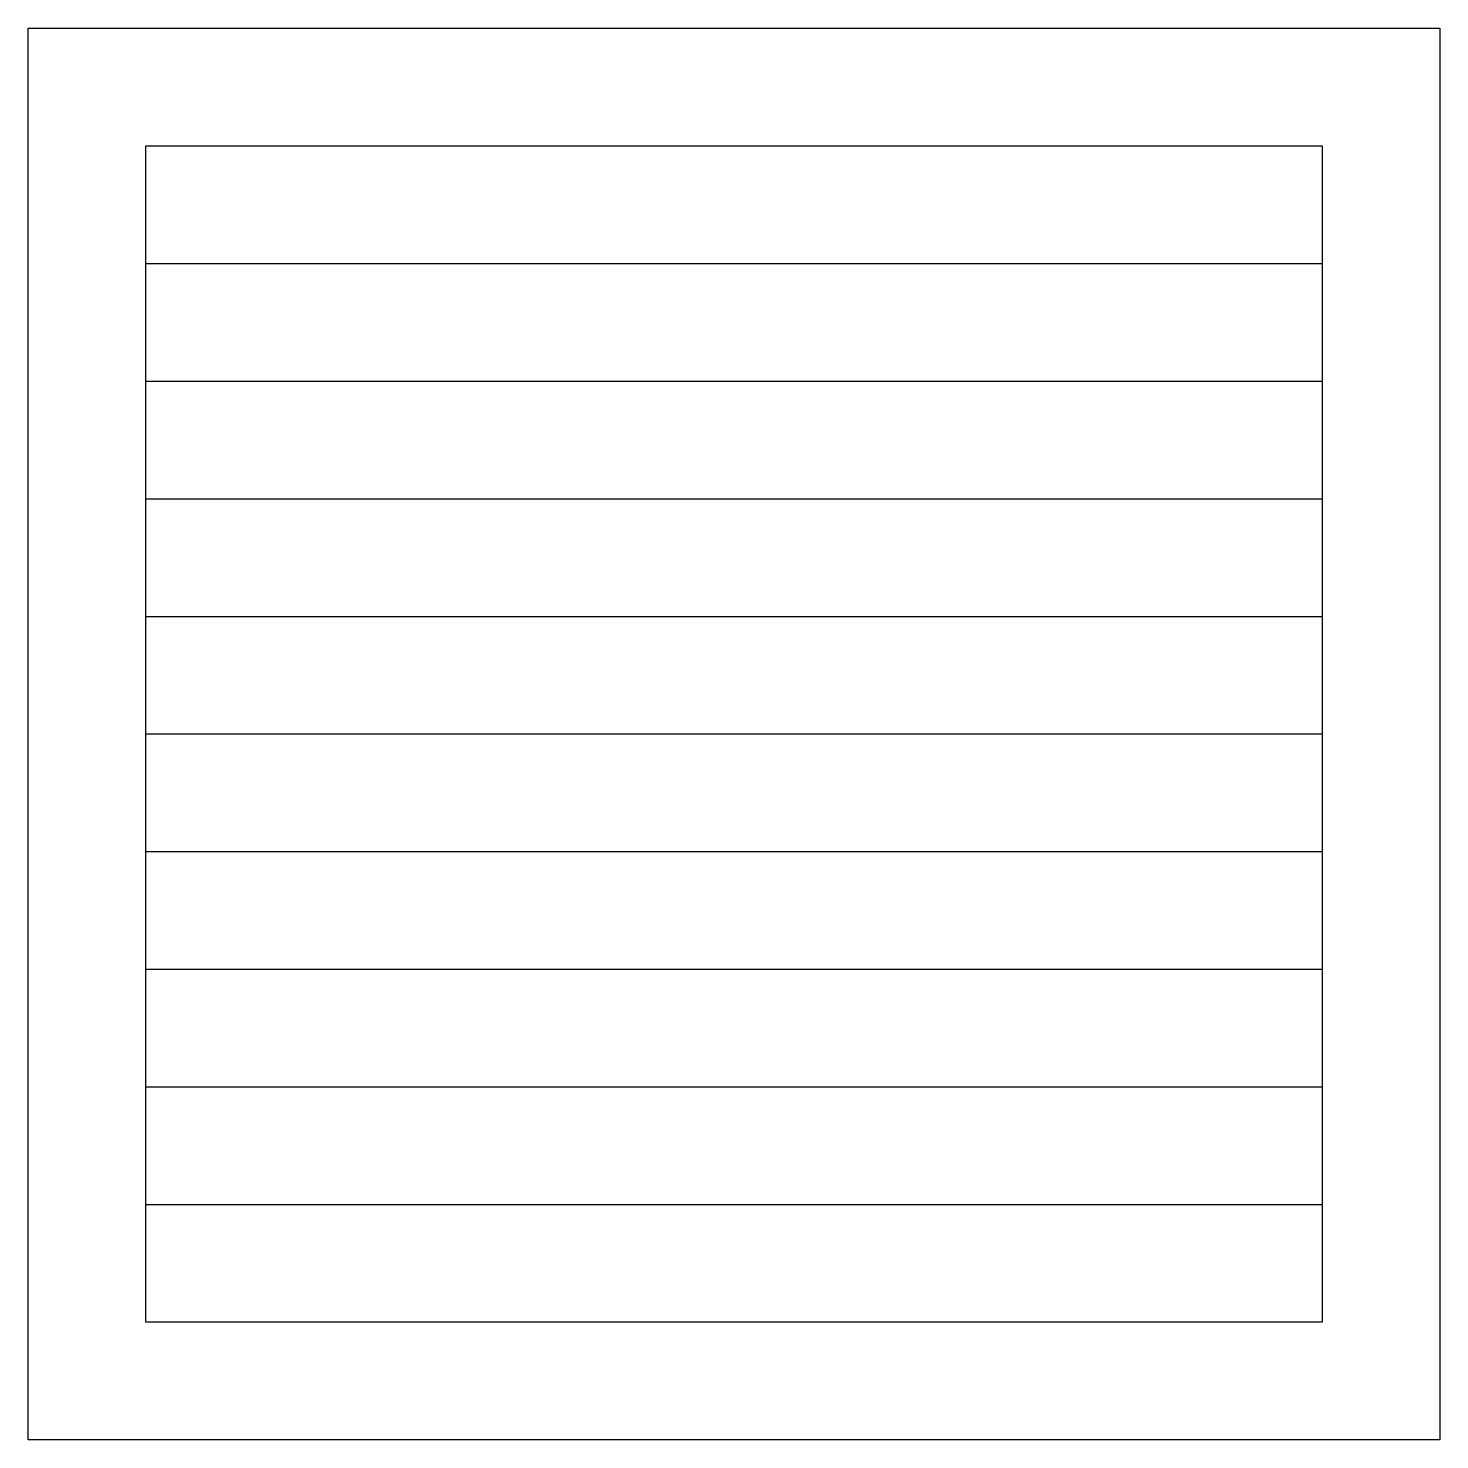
# Model space of a CAD drawing. Header units: millimetres. Extents: x -10150.252 to -10149.752, y -374.858 to -374.358.
import ezdxf

# ---------------------------------------------------------------- set-up
doc = ezdxf.new("R2010")
doc.units = ezdxf.units.MM
doc.layers.add('Tub_esgoto_caixas', color=2, linetype='Continuous')

msp = doc.modelspace()

# ---------------------------------------------------------------- linework, layer by layer
at = {"layer": 'Tub_esgoto_caixas', "color": 1}
for p, q in [((-10150.21077, -374.44172), (-10149.7941, -374.44172)), ((-10150.21077, -374.48338), (-10149.7941, -374.48338)), ((-10150.21077, -374.52505), (-10149.7941, -374.52505)), ((-10150.21077, -374.56672), (-10149.7941, -374.56672)), ((-10150.21077, -374.60838), (-10149.7941, -374.60838)), ((-10150.21077, -374.65005), (-10149.7941, -374.65005)), ((-10150.21077, -374.69172), (-10149.7941, -374.69172)), ((-10150.21077, -374.73338), (-10149.7941, -374.73338)), ((-10150.21077, -374.77505), (-10149.7941, -374.77505))]:
    msp.add_line(p, q, dxfattribs=at)
at = {"layer": 'Tub_esgoto_caixas', "color": 3}
msp.add_lwpolyline([(-10150.25244, -374.85838), (-10150.25244, -374.35838), (-10149.75244, -374.35838), (-10149.75244, -374.85838)], close=True, dxfattribs=at)
at = {"layer": 'Tub_esgoto_caixas', "color": 2}
msp.add_lwpolyline([(-10150.21077, -374.81672), (-10150.21077, -374.40005), (-10149.7941, -374.40005), (-10149.7941, -374.81672)], close=True, dxfattribs=at)

doc.saveas('drawing.dxf')
